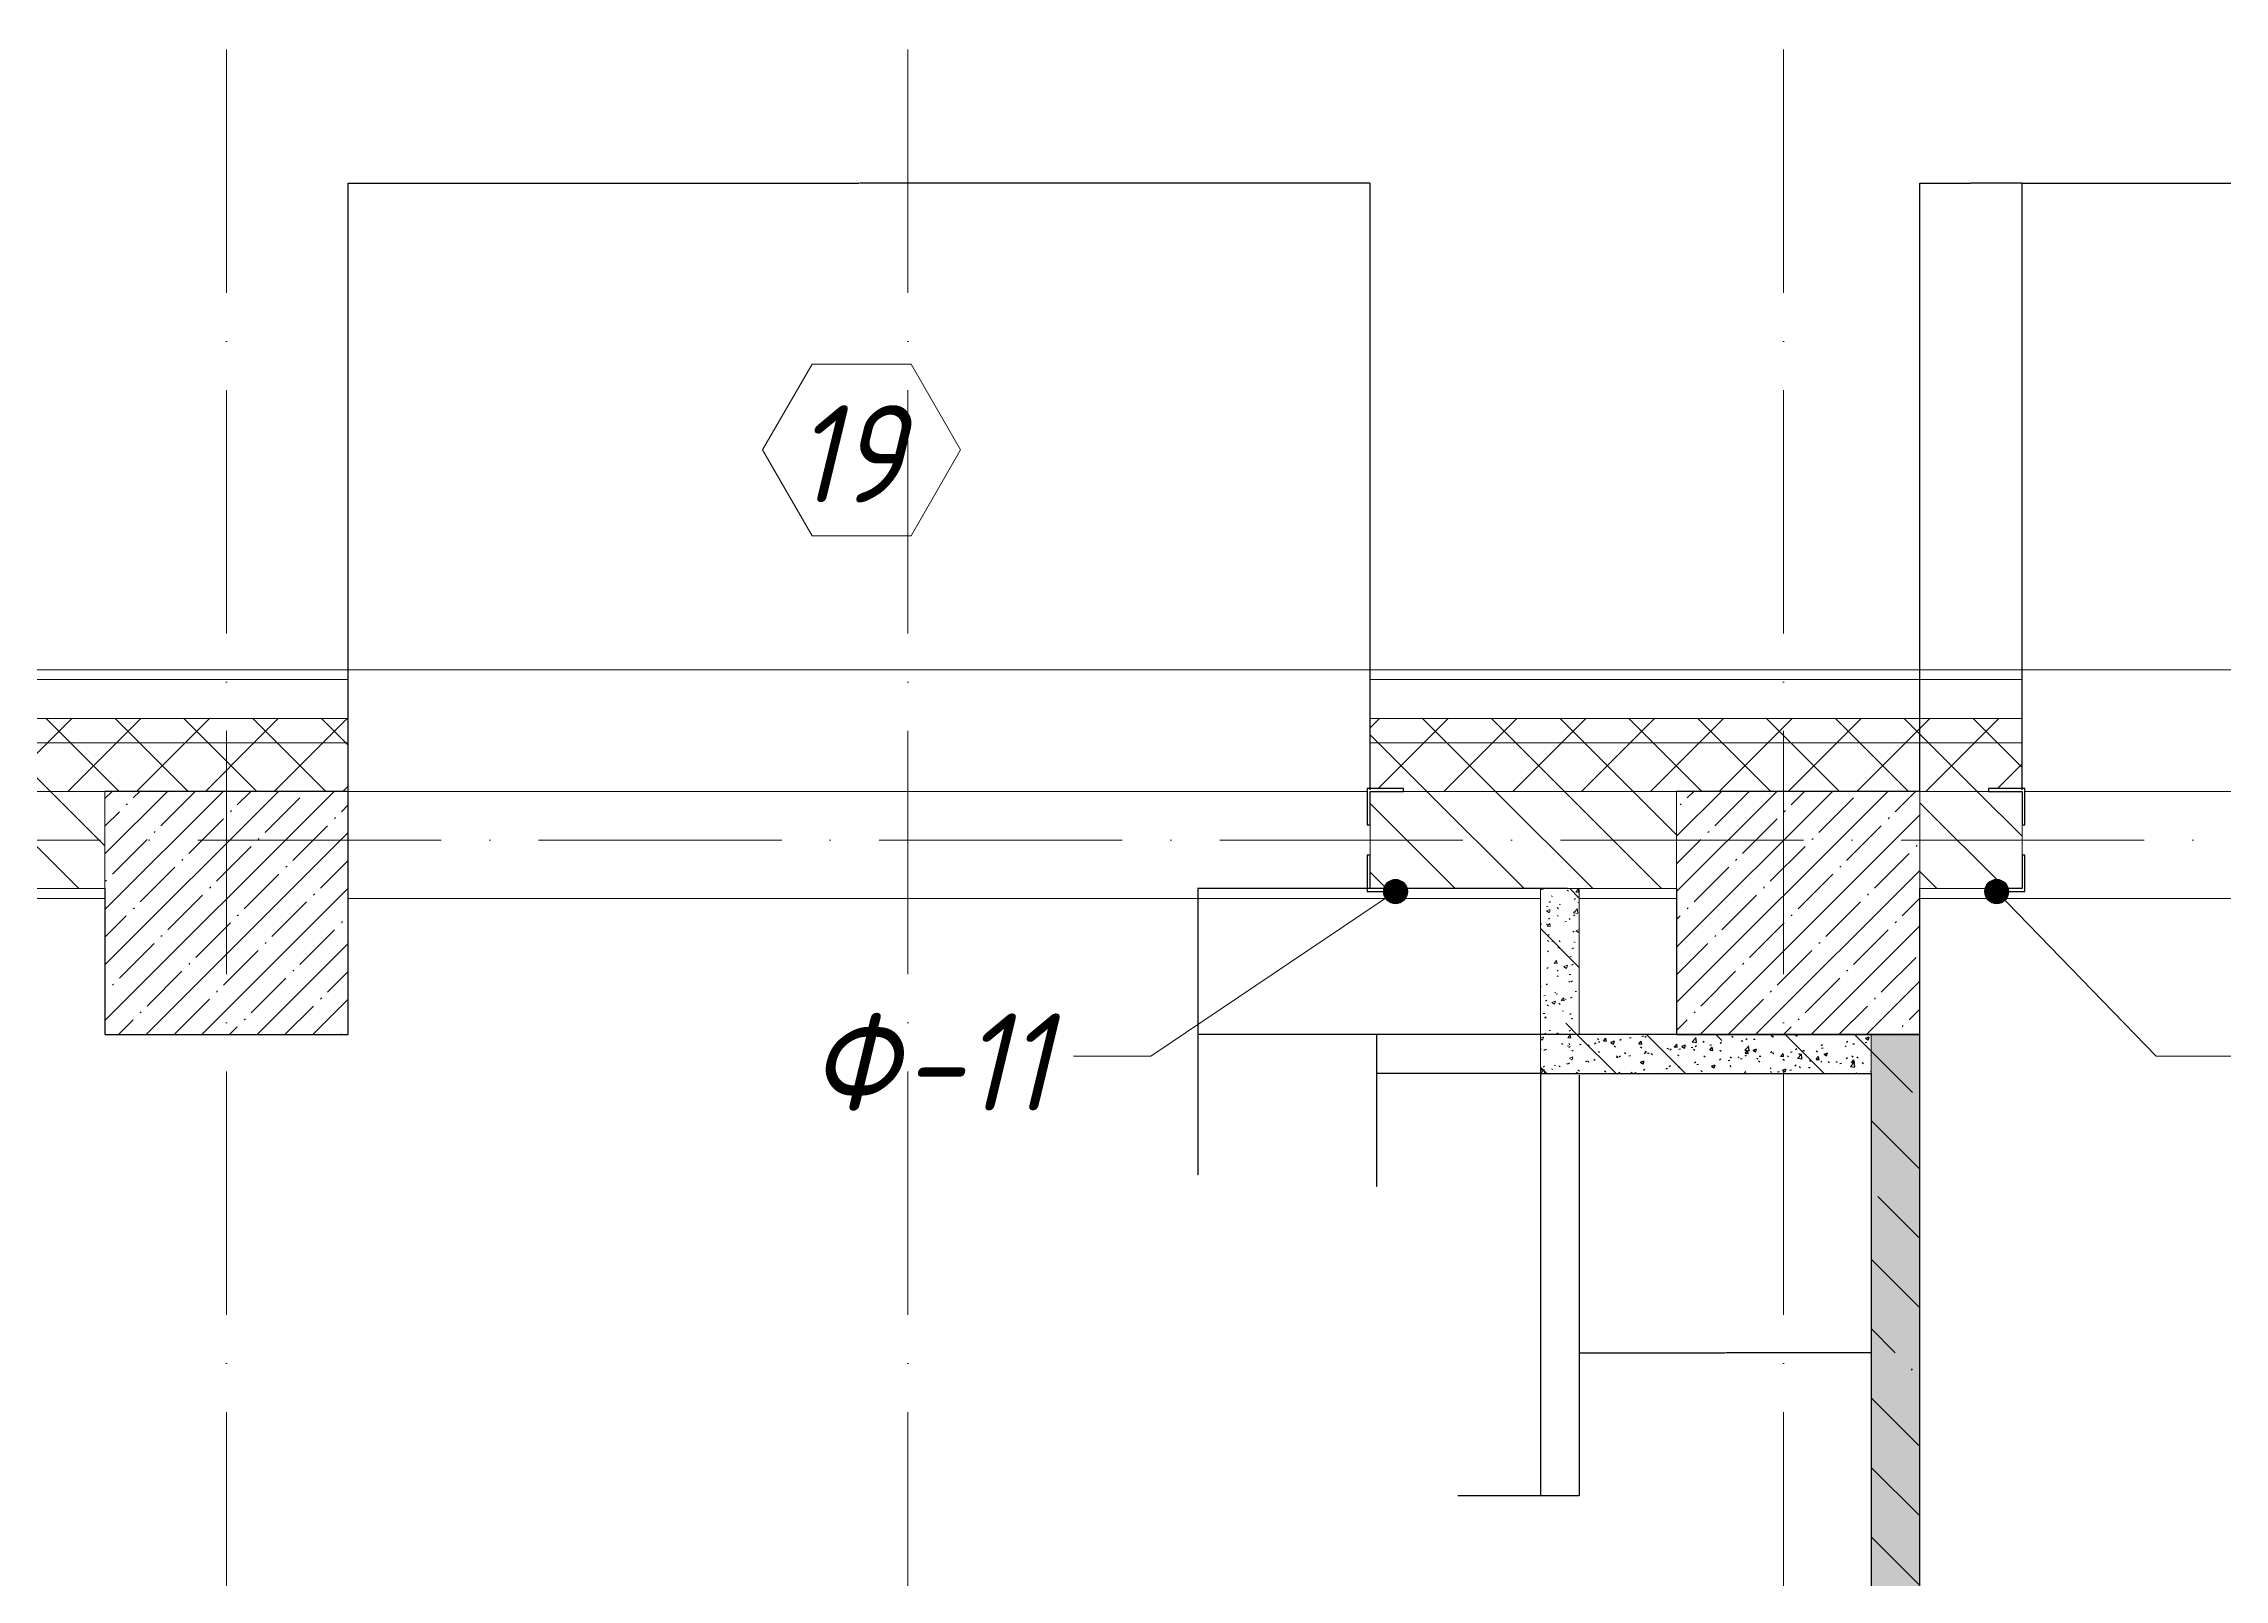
# Model space of a CAD drawing. Header units: millimetres. Extents: x 12986 to 523328, y -9759 to 30092.
# Drawn here: x 132181 to 136663, y 25480 to 28637 of the extents above; entities that cross this region are included whole.
import ezdxf

# ---------------------------------------------------------------- set-up
doc = ezdxf.new("R2010")
doc.units = ezdxf.units.MM
doc.linetypes.add('50_200_ШТРИХ_1Т_ш5_п1_п1_', pattern=[700, 500, -100, 0, -100])
for name, color, linetype, lineweight in [('0) ПГП', 1, 'Continuous', 30), ('4) ПГП красный расчет', 12, 'Continuous', 30), ('A-ANNO-DIMS', 7, 'Continuous', 9), ('A-GENM-1', 7, 'Continuous', 25), ('A-GENM-IDEN', 7, 'Continuous', 9), ('A-GLAZ-IDEN', 7, 'Continuous', 9), ('A-WALL', 7, 'Continuous', 5), ('A-WALL-6', 18, 'Continuous', 13), ('A-WALL-8', 7, 'Continuous', 9), ('A-WALL-FNSH-1', 7, 'Continuous', 9), ('A-WALL-PATT-1', 7, 'Continuous', 5), ('A-WALL-PATT-4', 250, 'Continuous', 5), ('I-WALL', 7, 'Continuous', 5), ('S-COLS', 7, 'Continuous', 9), ('S-COLS-1', 7, 'Continuous', 5), ('S-COLS-2', 7, 'Continuous', 25), ('Оси-2', 7, '50_200_ШТРИХ_1Т_ш5_п1_п1_', 9)]:
    doc.layers.add(name, color=color, linetype=linetype, lineweight=lineweight)
for name, color, linetype, lineweight, true_color in [('A-WALL-2', 7, 'Continuous', 13, 0x000000), ('A-WALL-3', 7, 'Continuous', 5, 0x000000), ('A-WALL-9', 7, 'Continuous', 5, 0x0070df), ('A-WALL-PATT-2', 7, 'Continuous', 5, 0xce0000)]:
    doc.layers.add(name, color=color, linetype=linetype, lineweight=lineweight, true_color=true_color)
doc.styles.add('ISOCPEUR_I_3', font='isocpeui.ttf', dxfattribs={"width": 0.9, "height": 200})
doc.dimstyles.get("Standard").update_dxf_attribs({"dimtxt": 0.18, "dimasz": 0.18, "dimexe": 0.18, "dimexo": 0.0625, "dimgap": 0.09, "dimtad": 0, "dimtih": 1, "dimtoh": 1, "dimdec": 4, "dimzin": 0, "dimdsep": 46, "dimtxsty": 'Standard', "dimcen": 0.09, "dimadec": 0, "dimazin": 0, "dimtfac": 1, "dimtdec": 4, "dimtofl": 0, "dimtmove": 0, "dimatfit": 3, "dimfxl": 1, "dimtolj": 1, "dimtzin": 0, "dimarcsym": 0})
pattern_1 = [(50, (61996.893, 0), (72.873764, -6.37607), [7.62, -83.82]), (355, (61996.89, 0), (-14.09699, 76.422444), [6.096, -67.056]), (100.451, (62002.966, -0.53), (58.776964, 70.04687), [6.476, -71.236]), (46.184, (61996.89, 20.32), (108.43142, -16.81745), [11.43, -125.73]), (96.636, (62005.93, 18.92), (94.961, 98.97089), [9.714, -106.854]), (351.184, (61996.89, 20.32), (94.96227, 98.97018), [9.144, -100.584]), (21, (62007.053, 15.24), (60.64565, -40.906537), [7.62, -83.82]), (326, (62007.05, 15.24), (24.72083, 73.67493), [6.096, -67.056]), (71.451, (62012.11, 11.83), (85.36689, 32.768737), [6.476, -71.236]), (37.5, (61996.893, 0), (1.235525, 33.8224325), [3.353, -62.89, 3.353, -64.719, -67.31]), (37.5, (61996.893, 0), (1.235525, 33.8224325), [-134.315, 3.353, -63.957]), (7.5, (61996.893, 0), (26.728146, 40.07255), [3.353, -35.458, 3.353, -61.366, -25.654]), (7.5, (61996.893, 0), (26.728146, 40.07255), [-103.53, 3.353, -22.301]), (327.5, (61974.236, 0), (54.2363175, -2.292117), [3.353, -22.047, 3.353, -75.895, -105.156]), (327.5, (61974.236, 0), (54.2363175, -2.292117), [-104.648, 3.353, -101.803]), (317.5, (61964.076, 0), (59.25158, 10.17014), [3.353, -29.667, 3.353, -49.276, -74.676]), (317.5, (61964.076, 0), (59.25158, 10.17014), [-85.649, 3.353, -71.323])]
pattern_2 = [(135, (61996.9, 0), (-142.5612, -142.5612), []), (135, (62139.46, 0), (-142.5612, -142.5612), [252.016, -50.403, 3.353, -47.05])]
pattern_3 = [(45, (61996.89, 0), (-57.02463, 57.02463), []), (45, (62053.92, 0), (-57.02463, 57.02463), [100.806, -20.161, 3.353, -16.808])]
pattern_4 = [(45, (61996.89, 0), (-70.71068, 70.71068), []), (135, (61996.89, 0), (-70.71068, -70.71068), [])]

# ---------------------------------------------------------------- blocks, each defined once
blk = doc.blocks.new('Фахверк_СКБ_Уголок - Ф-11_200х2500 h-26914022-АР1_Кладочный план 1 этажа')
at = {"layer": 'A-GENM-1'}
for p, q in [((200, 156), (125, 156)), ((125, 156), (125, 81)), ((131, 81), (131, 150)), ((131, 150), (200, 150)), ((200, 150), (200, 156)), ((125, 81), (131, 81)), ((131, 19), (125, 19)), ((125, 19), (125, -56)), ((131, -50), (131, 19)), ((125, -56), (200, -56)), ((200, -50), (131, -50)), ((200, -56), (200, -50))]:
    blk.add_line(p, q, dxfattribs=at)
blk = doc.blocks.new('AAR_СКБ_Марка_Окна_Перемычка и проем - Марка проема-25443838-АР1_Кладочный план 1 этажа')
at = {"layer": 'A-GLAZ-IDEN'}
for p, q in [((-0.968, -0.984), (-1.986, -2.747)), ((1.067, -0.984), (-0.968, -0.984)), ((2.085, -2.747), (1.067, -0.984)), ((-1.986, -2.747), (-0.968, -4.509)), ((1.067, -4.509), (2.085, -2.747)), ((-0.968, -4.509), (1.067, -4.509))]:
    blk.add_line(p, q, dxfattribs=at)
blk = doc.blocks.new('DIMBLOCK325-АР1_Кладочный план 1 этажа')
at = {"layer": 'A-ANNO-DIMS', "color": 0, "lineweight": -2, "transparency": 16777216}
for p, q in [((132806.9, 27103.1), (132806.9, 28350.2)), ((132807.1, 28350), (133856.2, 28350)), ((134906.7, 28350), (133857.6, 28350)), ((134906.9, 27103.1), (134906.9, 28350.2))]:
    blk.add_line(p, q, dxfattribs=at)
at = {"layer": 'A-ANNO-DIMS', "color": 0, "transparency": 16777216}
for points in [[(132807.1, 28350.1), (132807.1, 28350), (132806.9, 28350)], [(134906.7, 28350.1), (134906.7, 28350), (134906.9, 28350)]]:
    blk.add_solid(points, dxfattribs=at)
at = {"layer": 'Defpoints', "color": 0, "transparency": 16777216}
for p in [(134906.9, 28350), (132806.9, 27103), (134906.9, 27103)]:
    blk.add_point(p, dxfattribs=at)
at = {"layer": 'A-ANNO-DIMS', "color": 0, "transparency": 16777216, "insert": (133856.9, 28350), "char_height": 0.18, "width": 560.814, "attachment_point": 5}
blk.add_mtext('\\A1;2100.0000', dxfattribs=at)
blk = doc.blocks.new('DIMBLOCK326-АР1_Кладочный план 1 этажа')
at = {"layer": 'A-ANNO-DIMS', "color": 0, "lineweight": -2, "transparency": 16777216}
for p, q in [((136036.9, 27100.1), (136036.9, 28350.2)), ((136037.1, 28350), (136141.3, 28350)), ((136246.7, 28350), (136142.5, 28350)), ((136246.9, 27103.1), (136246.9, 28350.2))]:
    blk.add_line(p, q, dxfattribs=at)
at = {"layer": 'A-ANNO-DIMS', "color": 0, "transparency": 16777216}
for points in [[(136037.1, 28350.1), (136037.1, 28350), (136036.9, 28350)], [(136246.7, 28350.1), (136246.7, 28350), (136246.9, 28350)]]:
    blk.add_solid(points, dxfattribs=at)
at = {"layer": 'Defpoints', "color": 0, "transparency": 16777216}
for p in [(136246.9, 28350), (136036.9, 27100), (136246.9, 27103)]:
    blk.add_point(p, dxfattribs=at)
at = {"layer": 'A-ANNO-DIMS', "color": 0, "transparency": 16777216, "insert": (136141.9, 28350), "char_height": 0.18, "width": 409.118, "attachment_point": 5}
blk.add_mtext('\\A1;210.0000', dxfattribs=at)
blk = doc.blocks.new('DIMBLOCK327-АР1_Кладочный план 1 этажа')
at = {"layer": 'A-ANNO-DIMS', "color": 0, "lineweight": -2, "transparency": 16777216}
for p, q in [((136246.9, 27103.1), (136246.9, 28350.2)), ((136247.1, 28350), (137296.2, 28350)), ((138346.7, 28350), (137297.6, 28350)), ((138346.9, 27103.1), (138346.9, 28350.2))]:
    blk.add_line(p, q, dxfattribs=at)
at = {"layer": 'A-ANNO-DIMS', "color": 0, "transparency": 16777216}
for points in [[(136247.1, 28350.1), (136247.1, 28350), (136246.9, 28350)], [(138346.7, 28350.1), (138346.7, 28350), (138346.9, 28350)]]:
    blk.add_solid(points, dxfattribs=at)
at = {"layer": 'Defpoints', "color": 0, "transparency": 16777216}
for p in [(138346.9, 28350), (136246.9, 27103), (138346.9, 27103)]:
    blk.add_point(p, dxfattribs=at)
at = {"layer": 'A-ANNO-DIMS', "color": 0, "transparency": 16777216, "insert": (137296.9, 28350), "char_height": 0.18, "width": 560.814, "attachment_point": 5}
blk.add_mtext('\\A1;2100.0000', dxfattribs=at)
blk = doc.blocks.new('DIMBLOCK580-АР1_Кладочный план 1 этажа')
at = {"layer": 'A-ANNO-DIMS', "color": 0, "lineweight": -2, "transparency": 16777216}
for p, q in [((135256.9, 26519.9), (135256.9, 25652.1)), ((135336.9, 26516.9), (135336.9, 25652.1)), ((135256.9, 25652.3), (135087.4, 25652.3)), ((135336.7, 25652.3), (135257.1, 25652.3))]:
    blk.add_line(p, q, dxfattribs=at)
at = {"layer": 'A-ANNO-DIMS', "color": 0, "transparency": 16777216}
for points in [[(135257.1, 25652.3), (135257.1, 25652.2), (135256.9, 25652.3)], [(135336.7, 25652.3), (135336.7, 25652.2), (135336.9, 25652.3)]]:
    blk.add_solid(points, dxfattribs=at)
at = {"layer": 'Defpoints', "color": 0, "transparency": 16777216}
for p in [(135256.9, 26520), (135336.9, 26517), (135336.9, 25652.3)]:
    blk.add_point(p, dxfattribs=at)
at = {"layer": 'A-ANNO-DIMS', "color": 0, "transparency": 16777216, "insert": (134935.2, 25652.4), "char_height": 0.18, "width": 303.391, "attachment_point": 1, "line_spacing_factor": 1.149209}
blk.add_mtext('\\A1;80.0000', dxfattribs=at)
blk = doc.blocks.new('DIMBLOCK581-АР1_Кладочный план 1 этажа')
at = {"layer": 'A-ANNO-DIMS', "color": 0, "lineweight": -2, "transparency": 16777216}
for p, q in [((135336.9, 26516.9), (135336.9, 25946)), ((135936.9, 26052.2), (135936.9, 25946)), ((135337.1, 25946.2), (135636.3, 25946.2)), ((135936.7, 25946.2), (135637.5, 25946.2))]:
    blk.add_line(p, q, dxfattribs=at)
at = {"layer": 'A-ANNO-DIMS', "color": 0, "transparency": 16777216}
for points in [[(135337.1, 25946.2), (135337.1, 25946.1), (135336.9, 25946.2)], [(135936.7, 25946.2), (135936.7, 25946.1), (135936.9, 25946.2)]]:
    blk.add_solid(points, dxfattribs=at)
at = {"layer": 'Defpoints', "color": 0, "transparency": 16777216}
for p in [(135336.9, 26517), (135936.9, 26052.2), (135936.9, 25946.2)]:
    blk.add_point(p, dxfattribs=at)
at = {"layer": 'A-ANNO-DIMS', "color": 0, "transparency": 16777216, "insert": (135636.9, 25946.2), "char_height": 0.18, "width": 455.087, "attachment_point": 5}
blk.add_mtext('\\A1;600.0000', dxfattribs=at)
blk = doc.blocks.new('DIMBLOCK582-АР1_Кладочный план 1 этажа')
at = {"layer": 'A-ANNO-DIMS', "color": 0, "lineweight": -2, "transparency": 16777216}
for p, q in [((135336.8, 26600), (134919.8, 26600)), ((134919.9, 26599.8), (134919.9, 26520.2)), ((135256.8, 26520), (134919.8, 26520)), ((134919.9, 26520), (134919.9, 26287.8)), ((134919.9, 26287.8), (134919.8, 26287.8))]:
    blk.add_line(p, q, dxfattribs=at)
at = {"layer": 'A-ANNO-DIMS', "color": 0, "transparency": 16777216}
for points in [[(134919.9, 26599.8), (134920, 26599.8), (134919.9, 26600)], [(134919.9, 26520.2), (134920, 26520.2), (134919.9, 26520)]]:
    blk.add_solid(points, dxfattribs=at)
at = {"layer": 'Defpoints', "color": 0, "transparency": 16777216}
for p in [(134919.9, 26600), (135336.9, 26600), (135256.9, 26520)]:
    blk.add_point(p, dxfattribs=at)
at = {"layer": 'A-ANNO-DIMS', "color": 0, "transparency": 16777216, "insert": (134919.4, 26136.1), "char_height": 0.18, "width": 303.391, "attachment_point": 1, "rotation": 90, "line_spacing_factor": 1.149209}
blk.add_mtext('\\A1;80.0000', dxfattribs=at)
blk = doc.blocks.new('DIMBLOCK583-АР1_Кладочный план 1 этажа')
at = {"layer": 'A-ANNO-DIMS', "color": 0, "lineweight": -2, "transparency": 16777216}
for p, q in [((135312.8, 26900), (134552.5, 26900)), ((134552.7, 26899.8), (134552.7, 26600.2)), ((135336.8, 26600), (134552.5, 26600)), ((134552.7, 26600), (134552.7, 26311.8)), ((134552.7, 26311.8), (134552.5, 26311.8))]:
    blk.add_line(p, q, dxfattribs=at)
at = {"layer": 'A-ANNO-DIMS', "color": 0, "transparency": 16777216}
for points in [[(134552.7, 26899.8), (134552.7, 26899.8), (134552.7, 26900)], [(134552.7, 26600.2), (134552.7, 26600.2), (134552.7, 26600)]]:
    blk.add_solid(points, dxfattribs=at)
at = {"layer": 'Defpoints', "color": 0, "transparency": 16777216}
for p in [(134552.7, 26900), (135312.9, 26900), (135336.9, 26600)]:
    blk.add_point(p, dxfattribs=at)
at = {"layer": 'A-ANNO-DIMS', "color": 0, "transparency": 16777216, "insert": (134552.2, 26084.3), "char_height": 0.18, "width": 455.087, "attachment_point": 1, "rotation": 90, "line_spacing_factor": 1.149209}
blk.add_mtext('\\A1;299.9999', dxfattribs=at)

msp = doc.modelspace()

# ---------------------------------------------------------------- hatches: boundary and pattern name
at = {"layer": '0) ПГП'}
h = msp.add_hatch(dxfattribs=at)
h.set_pattern_fill('FP_16', color=256, style=0, pattern_type=2)
h.set_pattern_definition(pattern_1)
h.paths.add_polyline_path([(135336.89328, 26519.99988), (135936.89328, 26519.99988), (135936.89328, 26599.99988), (135336.89328, 26599.99988)], flags=0)
h = msp.add_hatch(dxfattribs=at)
h.set_pattern_fill('FP_17', color=256, style=0, pattern_type=2)
h.set_pattern_definition(pattern_2)
h.paths.add_polyline_path([(135336.89328, 26519.99988), (135936.89328, 26519.99988), (135936.89328, 26599.99988), (135336.89328, 26599.99988)], flags=0)
h = msp.add_hatch(dxfattribs=at)
h.set_pattern_fill('FP_16', color=256, style=0, pattern_type=2)
h.set_pattern_definition(pattern_1)
h.paths.add_polyline_path([(136036.89328, 23199.99988), (136036.89328, 26599.99988), (135936.89328, 26599.99988), (135936.89328, 23199.99988)], flags=0)
h = msp.add_hatch(dxfattribs=at)
h.set_pattern_fill('FP_17', color=256, style=0, pattern_type=2)
h.set_pattern_definition(pattern_2)
h.paths.add_polyline_path([(136036.89328, 23199.99988), (136036.89328, 26599.99988), (135936.89328, 26599.99988), (135936.89328, 23199.99988)], flags=0)
at = {"layer": 'A-GENM-IDEN'}
h = msp.add_hatch(color=256, dxfattribs=at)
edge = h.paths.add_edge_path(flags=0)
edge.add_arc((134959.22667, 26893.99982), 25, 0, 360)
h = msp.add_hatch(color=256, dxfattribs=at)
edge = h.paths.add_edge_path(flags=0)
edge.add_arc((136194.56005, 26893.99982), 25, 0, 360)
at = {"layer": 'A-WALL-PATT-1'}
h = msp.add_hatch(dxfattribs=at)
h.set_pattern_fill('FP_2', color=256, style=0, pattern_type=2)
h.set_pattern_definition(pattern_4)
h.paths.add_polyline_path([(146966.89327, 27199.99988), (146966.89327, 27249.99988), (142346.89328, 27249.99988), (142346.89328, 27199.99988), (146793.75859, 27199.99988)], flags=0)
h.paths.add_polyline_path([(132806.89333, 27199.99988), (132806.89333, 27249.99988), (130206.89329, 27249.99988), (130206.89329, 27199.99988)], flags=0)
h.paths.add_polyline_path([(138346.89333, 27199.99988), (139246.89328, 27199.99988), (139246.89328, 27249.99988), (138346.89333, 27249.99988)], flags=0)
h.paths.add_polyline_path([(136067.89922, 27199.99988), (136246.89333, 27199.99988), (136246.89333, 27249.99988), (134906.89333, 27249.99988), (134906.89333, 27199.99988)], flags=0)
h.paths.add_polyline_path([(123056.89333, 27199.99988), (123056.89333, 27249.99988), (121856.89333, 27249.99988), (121856.89333, 27199.99988)], flags=0)
h.paths.add_polyline_path([(119212.97734, 27199.99988), (119556.89333, 27199.99988), (119556.89333, 27249.99988), (118856.89333, 27249.99988), (118856.89333, 27199.99988)], flags=0)
h.paths.add_polyline_path([(129106.89329, 27199.99988), (129106.89329, 27249.99988), (128156.89333, 27249.99988), (128156.89333, 27199.99988)], flags=0)
h.paths.add_polyline_path([(116756.89333, 27199.99988), (116756.89333, 27249.99988), (115856.89336, 27249.99988), (115856.89336, 27199.99988)], flags=0)
h.paths.add_polyline_path([(113756.89336, 27199.99988), (113756.89336, 27249.99988), (112856.89333, 27249.99988), (112856.89333, 27199.99988), (113083.91484, 27199.99988)], flags=0)
h.paths.add_polyline_path([(109656.89329, 27199.99988), (110756.89333, 27199.99988), (110756.89333, 27249.99988), (109656.89329, 27249.99988)], flags=0)
h.paths.add_polyline_path([(106556.89329, 27199.99988), (106556.89329, 27249.99988), (104056.89326, 27249.99988), (104056.89326, 27199.99988), (105422.58672, 27199.99988)], flags=0)
h = msp.add_hatch(dxfattribs=at)
h.set_pattern_fill('FP_2', color=256, style=0, pattern_type=2)
h.set_pattern_definition(pattern_4)
h.paths.add_polyline_path([(138746.89328, 27099.99988), (139246.89328, 27099.99988), (139246.89328, 27199.99988), (138346.89333, 27199.99988), (138346.89338, 27105.99982), (138415.89338, 27105.99982), (138415.89338, 27099.99988)], flags=0)
h.paths.add_polyline_path([(146966.89327, 27099.99988), (146966.89327, 27199.99988), (142346.89328, 27199.99988), (142346.89328, 27105.99982), (142415.89328, 27105.99982), (142415.89328, 27099.99988), (146793.75859, 27099.99988)], flags=0)
h.paths.add_polyline_path([(129037.89329, 27099.99988), (129037.89329, 27105.99982), (129106.89329, 27105.99982), (129106.89329, 27199.99988), (128156.89333, 27199.99988), (128156.89333, 27099.99988), (128756.89328, 27099.99988)], flags=0)
h.paths.add_polyline_path([(130275.89329, 27099.99988), (132806.89333, 27099.99988), (132806.89333, 27199.99988), (130206.89329, 27199.99988), (130206.89329, 27105.99982), (130275.89329, 27105.99982)], flags=0)
h.paths.add_polyline_path([(136067.89922, 27099.99988), (136177.89338, 27099.99988), (136177.89338, 27105.99982), (136246.89333, 27105.99982), (136246.89333, 27199.99988), (134906.89333, 27199.99988), (134906.89333, 27105.99982), (134975.89333, 27105.99982), (134975.89333, 27099.99988), (136036.89328, 27099.99988)], flags=0)
h.paths.add_polyline_path([(122756.89328, 27099.99988), (122987.89333, 27099.99988), (122987.89333, 27105.99982), (123056.89333, 27105.99982), (123056.89333, 27199.99988), (121856.89333, 27199.99988), (121857.41507, 27105.99982), (121925.89333, 27105.99982), (121925.89333, 27099.99988), (122156.89328, 27099.99988)], flags=0)
h.paths.add_polyline_path([(116156.89328, 27099.99988), (116756.89333, 27099.99988), (116756.89333, 27199.99988), (115856.89336, 27199.99988), (115857.41509, 27105.99982), (115925.89336, 27105.99982), (115925.89336, 27099.99988)], flags=0)
h.paths.add_polyline_path([(113687.89336, 27099.99988), (113687.89336, 27105.99982), (113756.89336, 27105.99982), (113756.89336, 27199.99988), (112856.89333, 27199.99988), (112857.41507, 27105.99982), (112925.89333, 27105.99982), (112925.89333, 27099.99988), (113083.91484, 27099.99988)], flags=0)
h.paths.add_polyline_path([(119212.97734, 27099.99988), (119487.89333, 27099.99988), (119487.89333, 27105.99982), (119556.89333, 27105.99982), (119556.89333, 27199.99988), (118856.89333, 27199.99988), (118857.41507, 27105.99982), (118925.89333, 27105.99982), (118925.89333, 27099.99988)], flags=0)
h.paths.add_polyline_path([(110156.89328, 27099.99988), (110756.89333, 27099.99988), (110756.89333, 27199.99988), (109656.89329, 27199.99988), (109656.89333, 27105.99982), (109725.89333, 27105.99982), (109725.89333, 27099.99988)], flags=0)
h.paths.add_polyline_path([(106487.89329, 27099.99988), (106487.89329, 27105.99982), (106556.89329, 27105.99982), (106556.89329, 27199.99988), (104156.89328, 27199.99987), (104156.89328, 27099.99988), (105422.58672, 27099.99988)], flags=0)
at = {"layer": 'A-WALL-PATT-2'}
h = msp.add_hatch(dxfattribs=at)
h.set_pattern_fill('FP_3', color=256, style=0, pattern_type=2)
h.set_pattern_definition([(135, (61996.89, 0), (-70.71068, -70.71068), [])])
h.paths.add_polyline_path([(135256.89328, 26899.99982), (135536.89328, 26899.99982), (135536.89328, 27099.99982), (134906.89333, 27099.99982), (134906.89333, 26899.99982), (134975.89333, 26899.99982)], flags=0)
h.paths.add_polyline_path([(142646.89328, 26899.99982), (142646.89328, 27099.99982), (142346.89328, 27099.99982), (142346.89328, 26899.99982), (142415.89328, 26899.99982)], flags=0)
h.paths.add_polyline_path([(136067.89922, 26899.99982), (136246.89333, 26899.99982), (136246.89333, 27099.99982), (136036.89328, 27099.99982), (136036.89328, 26899.99982)], flags=0)
h.paths.add_polyline_path([(138746.89328, 26899.99982), (138746.89328, 27099.99982), (138346.89333, 27099.99982), (138346.89338, 26899.99982), (138415.89338, 26899.99982)], flags=0)
h.paths.add_polyline_path([(129037.89329, 26899.99982), (129106.89329, 26899.99982), (129106.89329, 27099.99982), (128756.89328, 27099.99982), (128756.89328, 26899.99982)], flags=0)
h.paths.add_polyline_path([(130306.89328, 26899.99982), (132306.89328, 26899.99982), (132306.89328, 27099.99982), (130206.8933, 27099.99982), (130206.8933, 26899.99982), (130275.89329, 26899.99982)], flags=0)
h.paths.add_polyline_path([(119346.89326, 26899.99982), (119556.89333, 26899.99982), (119556.89333, 27099.99982), (118856.89333, 27099.99982), (118856.89333, 26899.99982), (119212.97734, 26899.99982)], flags=0)
h.paths.add_polyline_path([(115925.89336, 26899.99982), (116156.89328, 26899.99982), (116156.89328, 27099.99982), (115856.89336, 27099.99982), (115856.89336, 26899.99982)], flags=0)
h.paths.add_polyline_path([(123056.89333, 26899.99982), (123056.89333, 27099.99982), (122756.89328, 27099.99982), (122756.89328, 26899.99982), (122987.89333, 26899.99982)], flags=0)
h.paths.add_polyline_path([(121925.89333, 26899.99982), (122156.89328, 26899.99982), (122156.89328, 27099.99982), (121856.89333, 27099.99982), (121856.89333, 26899.99982)], flags=0)
h.paths.add_polyline_path([(106487.89329, 26899.99982), (106556.89329, 26899.99982), (106556.89329, 27099.99982), (104756.89328, 27099.99982), (104756.89328, 26899.99982), (105422.58672, 26899.99982)], flags=0)
h.paths.add_polyline_path([(110156.89328, 26899.99982), (110156.89328, 27099.99982), (109656.89329, 27099.99982), (109656.89333, 26899.99982), (109856.89333, 26899.99982)], flags=0)
h.paths.add_polyline_path([(113756.89336, 26899.99982), (113756.89336, 27099.99982), (112856.89333, 27099.99982), (112856.89333, 26899.99982), (113687.89336, 26899.99982)], flags=0)
at = {"layer": 'A-WALL-PATT-4'}
h = msp.add_hatch(dxfattribs=at)
h.set_pattern_fill('FP_16', color=256, style=0, pattern_type=2)
h.set_pattern_definition(pattern_1)
h.paths.add_polyline_path([(135336.89328, 26519.99988), (135336.89328, 26899.99982), (135256.89328, 26899.99982), (135256.89328, 26519.99988)], flags=0)
h = msp.add_hatch(dxfattribs=at)
h.set_pattern_fill('FP_17', color=256, style=0, pattern_type=2)
h.set_pattern_definition(pattern_2)
h.paths.add_polyline_path([(135336.89328, 26519.99988), (135336.89328, 26899.99982), (135256.89328, 26899.99982), (135256.89328, 26519.99988)], flags=0)
at = {"layer": 'S-COLS-1'}
h = msp.add_hatch(dxfattribs=at)
h.set_pattern_fill('FP_1', color=256, style=0, pattern_type=2)
h.set_pattern_definition(pattern_3)
h.paths.add_polyline_path([(132806.89328, 26599.99988), (132806.89328, 27099.99988), (132306.89328, 27099.99988), (132306.89328, 26599.99988)], flags=0)
h = msp.add_hatch(dxfattribs=at)
h.set_pattern_fill('FP_1', color=256, style=0, pattern_type=2)
h.set_pattern_definition(pattern_3)
h.paths.add_polyline_path([(136036.89328, 26599.99988), (136036.89328, 27099.99988), (135536.89328, 27099.99988), (135536.89328, 26599.99988)], flags=0)

# ---------------------------------------------------------------- linework, layer by layer
at = {"layer": '0) ПГП'}
for p, q in [((136036.89328, 26599.99988), (135336.89328, 26599.99988)), ((136036.89328, 23199.99988), (136036.89328, 26599.99988))]:
    msp.add_line(p, q, dxfattribs=at)
at = {"layer": '4) ПГП красный расчет'}
for p, q in [((135256.89328, 26519.99988), (135936.89328, 26519.99988)), ((135936.89328, 26519.99988), (135936.89328, 23199.99988))]:
    msp.add_line(p, q, dxfattribs=at)
at = {"layer": 'A-GENM-IDEN'}
for p, q in [((134959.22667, 26893.99982), (134456.45412, 26555.99156)), ((136194.56005, 26893.99982), (136522.63673, 26555.99156)), ((134456.45412, 26555.99156), (134297.64931, 26555.99156)), ((136522.63673, 26555.99156), (136719.13987, 26555.99156))]:
    msp.add_line(p, q, dxfattribs=at)
for centre in [(134959.22667, 26893.99982), (136194.56005, 26893.99982)]:
    msp.add_circle(centre, 25, dxfattribs=at)
at = {"layer": 'A-WALL'}
for p, q in [((132806.89333, 27349.99988), (134906.89333, 27349.99988)), ((136246.89333, 27349.99988), (138346.89333, 27349.99988)), ((132806.89333, 27329.99988), (130206.89329, 27329.99988)), ((136246.89333, 27329.99988), (134906.89333, 27329.99988)), ((132806.89333, 27249.99988), (130206.89329, 27249.99988)), ((136246.89333, 27249.99988), (134906.89333, 27249.99988)), ((132806.89333, 27199.99988), (130206.89329, 27199.99988)), ((136246.89333, 27199.99988), (134906.89333, 27199.99988)), ((134900.89333, 27099.99988), (132806.89333, 27099.99988)), ((138340.89338, 27099.99988), (136252.89338, 27099.99988))]:
    msp.add_line(p, q, dxfattribs=at)
at = {"layer": 'A-WALL-2'}
for p, q in [((132306.89328, 27099.99982), (130275.89329, 27099.99982)), ((135536.89328, 27099.99982), (134975.89333, 27099.99982)), ((136177.89338, 27099.99982), (136036.89328, 27099.99982)), ((134906.89333, 27030.99982), (134906.89333, 26968.99982)), ((136246.89333, 26968.99982), (136246.89333, 27030.99982)), ((130406.89328, 26899.99982), (132306.89328, 26899.99982)), ((134975.89333, 26899.99982), (135256.89328, 26899.99982)), ((135336.89328, 26899.99982), (135536.89328, 26899.99982)), ((136036.89328, 26899.99982), (136177.89338, 26899.99982))]:
    msp.add_line(p, q, dxfattribs=at)
at = {"layer": 'A-WALL-3'}
for p, q in [((132306.89328, 26899.99982), (132306.89328, 27099.99982)), ((135536.89328, 26899.99982), (135536.89328, 27099.99982)), ((136036.89328, 27099.99982), (136036.89328, 26899.99982))]:
    msp.add_line(p, q, dxfattribs=at)
at = {"layer": 'A-WALL-6'}
for p, q in [((135256.89328, 26899.99982), (135256.89328, 26519.99988)), ((135336.89328, 26599.99988), (135336.89328, 26899.99982))]:
    msp.add_line(p, q, dxfattribs=at)
at = {"layer": 'A-WALL-8'}
for p, q in [((132806.89333, 27099.99988), (132806.89333, 27329.99988)), ((134906.89333, 27329.99988), (134906.89333, 27105.99982)), ((136246.89333, 27105.99982), (136246.89333, 27329.99988)), ((130275.89329, 27099.99988), (132806.89333, 27099.99988)), ((134975.89333, 27099.99988), (136177.89338, 27099.99988))]:
    msp.add_line(p, q, dxfattribs=at)
at = {"layer": 'A-WALL-9'}
for p, q in [((135336.89328, 26899.99982), (135256.89328, 26899.99982)), ((135936.89328, 26519.99988), (135936.89328, 26599.99988))]:
    msp.add_line(p, q, dxfattribs=at)
at = {"layer": 'A-WALL-FNSH-1'}
for p, q in [((132806.89333, 27349.99988), (130206.89329, 27349.99988)), ((132806.89333, 27329.99988), (132806.89333, 27349.99988)), ((136246.89333, 27349.99988), (134906.89333, 27349.99988)), ((134906.89333, 27349.99988), (134906.89333, 27329.99988)), ((136246.89333, 27329.99988), (136246.89333, 27349.99988))]:
    msp.add_line(p, q, dxfattribs=at)
at = {"layer": 'I-WALL'}
for p, q in [((132806.89333, 27099.99991), (134900.89333, 27099.99991)), ((136252.89338, 27099.99991), (138340.89338, 27099.99991)), ((132306.89328, 26879.99991), (130406.89328, 26879.99991)), ((135256.89328, 26879.99991), (132806.89328, 26879.99991)), ((135536.89328, 26879.99991), (135336.89328, 26879.99991)), ((138746.89328, 26879.99991), (136036.89328, 26879.99991))]:
    msp.add_line(p, q, dxfattribs=at)
at = {"layer": 'S-COLS'}
for p, q in [((132306.89328, 27099.99988), (132306.89328, 26899.99982)), ((135536.89328, 27099.99988), (135536.89328, 26899.99982)), ((136036.89328, 26899.99982), (136036.89328, 27099.99988))]:
    msp.add_line(p, q, dxfattribs=at)
at = {"layer": 'S-COLS-2'}
for p, q in [((132806.89328, 27099.99988), (132306.89328, 27099.99988)), ((132806.89328, 26599.99988), (132806.89328, 27099.99988)), ((136036.89328, 27099.99988), (135536.89328, 27099.99988)), ((132306.89328, 26899.99982), (132306.89328, 26599.99988)), ((135536.89328, 26899.99982), (135536.89328, 26599.99988)), ((136036.89328, 26599.99988), (136036.89328, 26899.99982)), ((132306.89328, 26599.99988), (132806.89328, 26599.99988)), ((135536.89328, 26599.99988), (136036.89328, 26599.99988))]:
    msp.add_line(p, q, dxfattribs=at)
at = {"layer": 'Оси-2'}
for p, q in [((132556.89325, -4080), (132556.89325, 28636.94316)), ((133956.89325, -4080), (133956.89325, 28636.94316)), ((135756.89325, -4080), (135756.89325, 28636.94316)), ((57586.89328, 26999.99982), (187948.52131, 26999.99982))]:
    msp.add_line(p, q, dxfattribs=at)

# ---------------------------------------------------------------- block references
at = {"layer": 'A-GENM-1'}
msp.add_blockref('Фахверк_СКБ_Уголок - Ф-11_200х2500 h-26914022-АР1_Кладочный план 1 этажа', (134775.89333, 26949.99982), dxfattribs=at)
at = {"layer": 'A-GENM-1', "rotation": 180}
msp.add_blockref('Фахверк_СКБ_Уголок - Ф-11_200х2500 h-26914022-АР1_Кладочный план 1 этажа', (136377.89338, 27049.99982), dxfattribs=at)
at = {"layer": 'A-GLAZ-IDEN', "xscale": 99.99999999999993, "yscale": 99.99999999999993, "zscale": 99.99999999999993}
msp.add_blockref('AAR_СКБ_Марка_Окна_Перемычка и проем - Марка проема-25443838-АР1_Кладочный план 1 этажа', (133856.89333, 28076.39833), dxfattribs=at)

# ---------------------------------------------------------------- texts
at = {"layer": 'A-GENM-IDEN', "char_height": 200, "attachment_point": 1, "style": 'ISOCPEUR_I_3'}
for s, insert, width in [('\\fISOCPEUR|b0|i1|c204|p34|;\\W.9;Ф', (133755.41483, 26643.60614), 230.886), ('-11', (133945.91483, 26643.60614), 389.620125)]:
    msp.add_mtext(s, dxfattribs=dict(at, insert=insert, width=width))
at = {"layer": 'A-GLAZ-IDEN', "insert": (133722.99481, 27893.75695), "char_height": 200, "width": 274.177125, "attachment_point": 1, "style": 'ISOCPEUR_I_3'}
msp.add_mtext('19', dxfattribs=at)

# ---------------------------------------------------------------- dimensions: what is measured, and where the dimension line sits
at = {"layer": 'A-ANNO-DIMS'}
for base, p1, p2, picture, middle in [((134906.89333, 28350.03714), (132806.89333, 27103.04788), (134906.89333, 27103.04788), 'DIMBLOCK325-АР1_Кладочный план 1 этажа', (133856.89333, 28350.03714)), ((136246.893331, 28350.037138), (136036.893283, 27099.999876), (136246.893331, 27103.047876), 'DIMBLOCK326-АР1_Кладочный план 1 этажа', (136141.893307, 28350.037138)), ((138346.89333, 28350.03714), (136246.89333, 27103.04788), (138346.89333, 27103.04788), 'DIMBLOCK327-АР1_Кладочный план 1 этажа', (137296.89333, 28350.03714)), ((135936.89328, 25946.17422), (135336.89328, 26516.95188), (135936.89328, 26052.24024), 'DIMBLOCK581-АР1_Кладочный план 1 этажа', (135636.89328, 25946.17422))]:
    dim = msp.add_linear_dim(base=base, p1=p1, p2=p2, dimstyle='Standard', dxfattribs=at)
    dim.commit()
    dim.dimension.update_dxf_attribs({"geometry": picture, "text_midpoint": middle})
for base, p1, p2, picture, middle in [((134552.69374, 26899.99982), (135336.89328, 26599.99988), (135312.90692, 26899.99982), 'DIMBLOCK583-АР1_Кладочный план 1 этажа', (134552.30374, 26311.82957)), ((134919.93464, 26599.99988), (135256.89328, 26519.99988), (135336.89328, 26599.99988), 'DIMBLOCK582-АР1_Кладочный план 1 этажа', (134919.54464, 26287.8162))]:
    dim = msp.add_linear_dim(base=base, p1=p1, p2=p2, angle=90, dimstyle='Standard', dxfattribs=at)
    dim.commit()
    dim.dimension.update_dxf_attribs({"geometry": picture, "text_midpoint": middle, "dimtype": 160, "text_rotation": 90})
dim = msp.add_linear_dim(base=(135336.89328, 25652.26226), p1=(135256.89328, 26519.99988), p2=(135336.89328, 26516.95188), dimstyle='Standard', dxfattribs=at)
dim.commit()
dim.dimension.update_dxf_attribs({"geometry": 'DIMBLOCK580-АР1_Кладочный план 1 этажа', "text_midpoint": (135086.86838, 25652.26226), "dimtype": 160})

doc.saveas('drawing.dxf')
